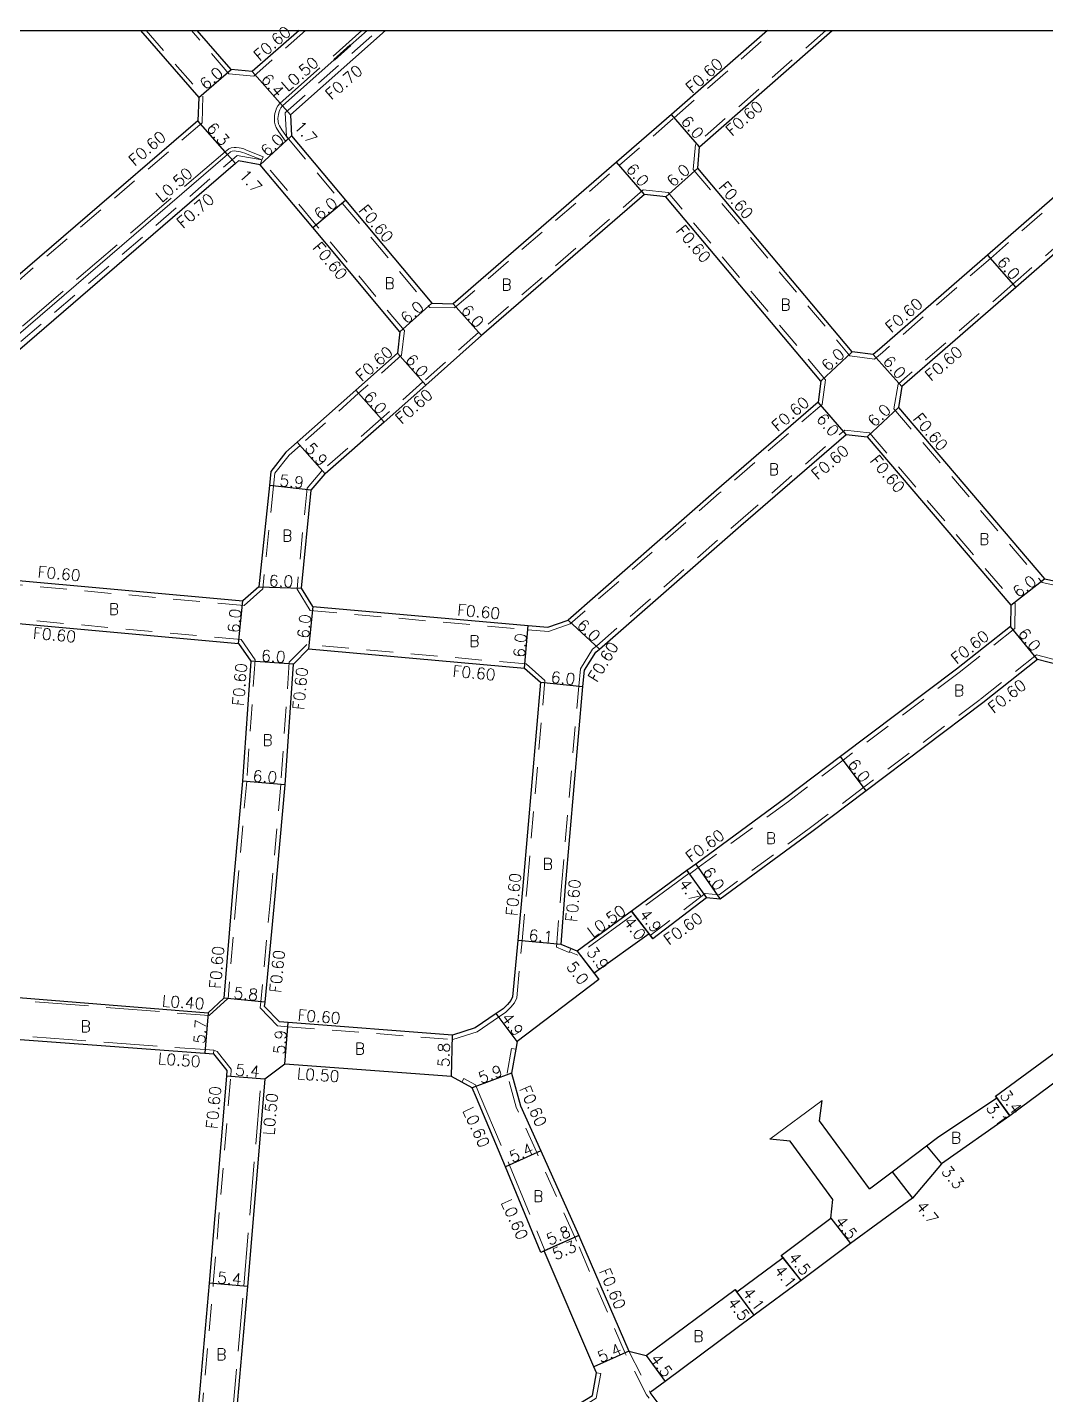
# Model space of a CAD drawing. Header units: metres. Extents: x -3200 to -2400, y -111000 to -110400.
# Drawn here: x -2849.1 to -2706.2, y -110591.4 to -110399.6 of the extents above; entities that cross this region are included whole.
import ezdxf

# ---------------------------------------------------------------- set-up
doc = ezdxf.new("R2010")
doc.units = ezdxf.units.M
doc.header["$LTSCALE"] = 2.5
doc.linetypes.add('2232000', pattern=[2.5, 1.5, -1])
doc.linetypes.add('2233000', pattern=[4, 3, -1])
for name, color, linetype, lineweight in [('2101000', 177, 'Continuous', 30), ('2102000', 191, 'Continuous', 30), ('2102001', 191, 'Continuous', 9), ('2213000', 6, 'Continuous', 9), ('2227000', 3, 'Continuous', 50), ('2232000', 4, '2232000', 9), ('2233000', 62, '2233000', 9), ('9201100', 215, 'Continuous', 30), ('9203500', 155, 'Continuous', 30)]:
    doc.layers.add(name, color=color, linetype=linetype, lineweight=lineweight)
for name, color, linetype in [('9201500', 222, 'Continuous'), ('9202100', 82, 'Continuous'), ('999', 7, 'Continuous')]:
    doc.layers.add(name, color=color, linetype=linetype)
doc.styles.add('Dm_Anotation', font='txt.shx', dxfattribs={"bigfont": 'pscdm.shx'})

msp = doc.modelspace()

# ---------------------------------------------------------------- linework, layer by layer
at = {"layer": '2101000'}
for points in [[(-2833.27, -110400), (-2825.1, -110409.43), (-2825.21, -110412.67)], [(-2817.58, -110405.78), (-2820.56, -110405.51), (-2825.33, -110400)], [(-2811.02, -110400), (-2817.58, -110405.78)], [(-2798.88, -110400), (-2812.23, -110411.86)], [(-2745.29, -110400), (-2758.76, -110411.81), (-2766.44, -110418.48), (-2789.4, -110438.34)], [(-2754.81, -110416.32), (-2736.18, -110400)], [(-2682.77, -110404.07), (-2697.7, -110417), (-2714.38, -110431.53), (-2729.53, -110444.72), (-2730.43, -110445.49)], [(-2812.23, -110411.86), (-2812.06, -110414.78), (-2804.48, -110423.83), (-2792.4, -110438.28), (-2789.4, -110438.34)], [(-2682.77, -110412.01), (-2693.62, -110421.41), (-2710.44, -110436.06), (-2725.65, -110449.3), (-2726.4, -110449.94), (-2726.9, -110452.9), (-2706.38, -110476.92), (-2703.44, -110477.54)], [(-2825.21, -110412.67), (-2859.58, -110442.23), (-2873.86, -110454.62), (-2880.69, -110460.69), (-2905.13, -110481.92)], [(-2730.43, -110445.49), (-2733.4, -110445.09), (-2755.07, -110419.31), (-2754.81, -110416.32)], [(-2796.85, -110442.31), (-2809.1, -110427.66), (-2816.47, -110418.85), (-2819.5, -110418.31), (-2819.94, -110418.69), (-2854.33, -110448.27), (-2868.6, -110460.66)], [(-2737.78, -110449.19), (-2759.53, -110423.33), (-2762.52, -110423.01), (-2785.42, -110442.82), (-2793.23, -110449.77), (-2799.07, -110454.96), (-2807.37, -110462.19)], [(-2796.85, -110442.31), (-2797.22, -110445.28), (-2803.04, -110450.46), (-2811.27, -110457.77), (-2812.86, -110459.19), (-2814.98, -110461.9), (-2815.18, -110463.86), (-2816.68, -110478.04)], [(-2737.78, -110449.19), (-2738.16, -110452.16), (-2752.45, -110464.48), (-2773.26, -110482.72)], [(-2770.93, -110489.77), (-2769.37, -110487.21), (-2768.85, -110486.79), (-2749.02, -110469.45), (-2734.24, -110456.71)], [(-2734.24, -110456.71), (-2731.26, -110457.03), (-2711.11, -110480.63), (-2711.17, -110483.63)], [(-2809.1, -110480.81), (-2810.68, -110478.26), (-2809.32, -110464.48), (-2807.37, -110462.19)], [(-2857.51, -110475.7), (-2854.72, -110476.79), (-2852.95, -110476.95), (-2818.9, -110480.05)], [(-2816.68, -110478.04), (-2818.9, -110480.05)], [(-2809.1, -110480.81), (-2778.86, -110483.48), (-2776.08, -110483.73), (-2773.26, -110482.72)], [(-2857.97, -110535.06), (-2859.69, -110532.6), (-2859.46, -110526.89), (-2858.39, -110516.34), (-2856.57, -110494.99), (-2855.71, -110484.96), (-2853.5, -110482.93), (-2819.49, -110486.03)], [(-2711.17, -110483.63), (-2718.73, -110489.59), (-2735.01, -110501.88), (-2742.7, -110507.68), (-2755.35, -110516.97), (-2756.58, -110517.87), (-2771.97, -110529.17), (-2772.86, -110528.8), (-2774.24, -110528.22), (-2773.6, -110520.1), (-2771.17, -110492.05), (-2770.93, -110489.77)], [(-2819.49, -110486.03), (-2817.78, -110488.49), (-2818.96, -110505.34), (-2820.36, -110520.94), (-2821.57, -110535.78), (-2823.78, -110537.81)], [(-2777.14, -110491.45), (-2779.57, -110519.51), (-2780.32, -110527.66), (-2781.04, -110535.56), (-2781.3, -110536.08), (-2781.75, -110536.66), (-2782.37, -110537.28), (-2783.34, -110537.93), (-2786.29, -110539.94), (-2789.48, -110540.97), (-2812.56, -110539.17), (-2813.76, -110539.08), (-2815.84, -110536.92), (-2815.79, -110536.33), (-2814.38, -110521.48), (-2812.98, -110505.82), (-2811.8, -110488.91), (-2809.68, -110486.78)], [(-2809.68, -110486.78), (-2779.39, -110489.46)], [(-2707.37, -110488.27), (-2715.06, -110494.34), (-2731.4, -110506.67), (-2739.05, -110512.44), (-2751.89, -110521.87)], [(-2682.77, -110514.73), (-2704.46, -110489.02), (-2707.37, -110488.27)], [(-2779.39, -110489.46), (-2777.14, -110491.45)], [(-2751.89, -110521.87), (-2753.85, -110521.69), (-2761.36, -110527.46), (-2761.9, -110526.75), (-2769.6, -110532.27), (-2768.94, -110533.15), (-2780.39, -110541.84)], [(-2730.96, -110562.54), (-2727.78, -110560.14), (-2722.95, -110556.48), (-2721.41, -110555.32), (-2713.1, -110549.76), (-2713.28, -110549.52), (-2690.76, -110533), (-2690.41, -110533.48), (-2682.77, -110527.86)], [(-2682.77, -110531.21), (-2688.8, -110535.65), (-2711.27, -110552.26), (-2720.84, -110559.02), (-2724.94, -110563.81), (-2733.63, -110570.2), (-2740.54, -110575.37), (-2747.12, -110580.26), (-2759.61, -110589.53), (-2761.72, -110591.09)], [(-2857.97, -110535.06), (-2823.78, -110537.81)], [(-2863.07, -110540.56), (-2858.41, -110540.94), (-2824.23, -110543.49), (-2823.01, -110543.58)], [(-2780.39, -110541.84), (-2780.59, -110542.92), (-2781.21, -110546.27), (-2779.95, -110550.86), (-2777.1, -110557.2), (-2771.76, -110569.06), (-2771.52, -110569.61), (-2764.72, -110585.31), (-2762.29, -110585.91), (-2749.8, -110576.64), (-2749.56, -110576.96), (-2743.09, -110572.16), (-2743.34, -110571.85), (-2736.38, -110566.63)], [(-2823.01, -110543.58), (-2821.14, -110545.92), (-2821.2, -110546.69), (-2823.65, -110575.74), (-2825.32, -110594.84), (-2826.41, -110607.26), (-2827.33, -110619.38)], [(-2789.6, -110546.77), (-2813.01, -110545.05), (-2815.82, -110547.14), (-2818.27, -110576.22), (-2819.94, -110595.31), (-2821.03, -110607.67), (-2821.94, -110619.79), (-2822.01, -110620.74)], [(-2822.01, -110620.74), (-2819.52, -110622.42), (-2793.3, -110606), (-2787.4, -110602.35), (-2786.65, -110601.89), (-2776.09, -110595.36), (-2775.49, -110594.99), (-2769.84, -110591.5), (-2769.26, -110588.33), (-2769.65, -110587.51), (-2776.6, -110571.22), (-2777.06, -110571.43), (-2782.02, -110559.42), (-2786.13, -110549.76), (-2786.72, -110548.37), (-2788.16, -110547.57), (-2789.6, -110546.77)], [(-2738.79, -110621.35), (-2740, -110619.78), (-2750.19, -110606.57), (-2760.61, -110592.59), (-2761.72, -110591.09)]]:
    msp.add_lwpolyline(points, dxfattribs=at)
at = {"layer": '2102000'}
for points in [[(-2730.96, -110562.54), (-2737.98, -110552.98), (-2737.59, -110550.14)], [(-2736.38, -110566.63), (-2736.08, -110564.01), (-2742.07, -110555.85), (-2744.95, -110555.53)]]:
    msp.add_lwpolyline(points, dxfattribs=at)
at = {"layer": '2102001'}
msp.add_lwpolyline([(-2744.95, -110555.53), (-2737.59, -110550.14)], dxfattribs=at)
at = {"layer": '2213000'}
for points in [[(-2803.77, -110402.07), (-2801.44, -110400)], [(-2812.06, -110414.78), (-2812.5, -110415.19), (-2812.54, -110415.22), (-2813.43, -110413.97), (-2813.78, -110413.4), (-2813.9, -110413.11), (-2813.96, -110412.8), (-2813.98, -110412.34), (-2813.96, -110412.06), (-2813.92, -110411.79), (-2813.8, -110411.4), (-2813.7, -110411.13), (-2813.56, -110410.86), (-2813.35, -110410.58), (-2806.07, -110404.12)], [(-2816.25, -110418.17), (-2818.06, -110417.45), (-2818.64, -110417.22), (-2818.93, -110417.11), (-2819.24, -110417.02), (-2819.51, -110416.97), (-2819.86, -110416.93), (-2820.11, -110416.92), (-2820.41, -110416.96), (-2820.62, -110417.03), (-2821.06, -110417.41), (-2855.47, -110447.01)], [(-2816.25, -110418.17), (-2816.47, -110418.85)]]:
    msp.add_lwpolyline(points, dxfattribs=at)
at = {"layer": '2227000'}
msp.add_lwpolyline([(-2806.07, -110404.12), (-2803.77, -110402.07)], dxfattribs=at)
at = {"layer": '2232000'}
for points in [[(-2832.48, -110400), (-2824.5, -110409.21), (-2824.61, -110412.95)], [(-2817.38, -110406.4), (-2820.86, -110406.08), (-2826.12, -110400)], [(-2810.11, -110400), (-2817.38, -110406.4)], [(-2812.5, -110415.19), (-2812.76, -110414.82), (-2812.95, -110411.56), (-2799.93, -110400)], [(-2789.18, -110438.94), (-2766.05, -110418.93), (-2758.37, -110412.26), (-2744.38, -110400)], [(-2737.09, -110400), (-2755.38, -110416.03), (-2755.69, -110419.5), (-2733.71, -110445.65), (-2730.24, -110446.13)], [(-2682.77, -110404.86), (-2697.3, -110417.45), (-2713.99, -110431.98), (-2729.14, -110445.17), (-2730.24, -110446.13)], [(-2682.77, -110411.21), (-2694.02, -110420.95), (-2710.84, -110435.6), (-2726.04, -110448.84), (-2726.95, -110449.63), (-2727.54, -110453.08), (-2706.7, -110477.47), (-2703.29, -110478.19)], [(-2824.61, -110412.95), (-2859.19, -110442.68), (-2873.46, -110455.08), (-2880.29, -110461.14), (-2904.93, -110482.53), (-2908.41, -110482.26), (-2929.71, -110457.62)], [(-2812.5, -110415.19), (-2804.94, -110424.22), (-2792.68, -110438.87), (-2789.18, -110438.94)], [(-2869.01, -110463.57), (-2869.02, -110463.47), (-2869.34, -110460.37), (-2854.79, -110447.74), (-2820.4, -110418.16), (-2819.71, -110417.57), (-2816.25, -110418.17)], [(-2796.22, -110442.12), (-2808.64, -110427.27), (-2816.25, -110418.17)], [(-2737.15, -110449), (-2759.23, -110422.75), (-2762.71, -110422.39), (-2785.81, -110442.37), (-2793.63, -110449.32), (-2799.47, -110454.51), (-2807.8, -110461.77), (-2809.89, -110464.23), (-2811.3, -110478.4), (-2809.45, -110481.38)], [(-2796.22, -110442.12), (-2796.65, -110445.58), (-2802.65, -110450.91), (-2810.88, -110458.22), (-2812.42, -110459.6), (-2814.4, -110462.13), (-2814.59, -110463.92), (-2816.11, -110478.33), (-2818.7, -110480.68)], [(-2737.15, -110449), (-2737.59, -110452.47)], [(-2737.59, -110452.47), (-2752.05, -110464.94), (-2772.95, -110483.25)], [(-2771.51, -110489.58), (-2769.83, -110486.8), (-2769.23, -110486.33), (-2749.41, -110469), (-2734.44, -110456.08)], [(-2734.44, -110456.08), (-2730.96, -110456.46), (-2710.5, -110480.41), (-2710.57, -110483.92)], [(-2818.7, -110480.68), (-2853.01, -110477.55), (-2854.86, -110477.38), (-2857.87, -110476.2), (-2868.69, -110464.1)], [(-2809.45, -110481.38), (-2778.91, -110484.08), (-2776.01, -110484.34), (-2772.95, -110483.25)], [(-2819.16, -110485.45), (-2853.71, -110482.31), (-2856.29, -110484.67)], [(-2710.57, -110483.92), (-2718.36, -110490.06), (-2734.65, -110502.36), (-2742.34, -110508.16), (-2754.99, -110517.45), (-2756.23, -110518.36)], [(-2819.16, -110485.45), (-2817.17, -110488.32), (-2818.36, -110505.39), (-2819.76, -110521), (-2820.97, -110535.84)], [(-2707.5, -110487.62), (-2715.43, -110493.86), (-2731.76, -110506.19), (-2739.4, -110511.96), (-2752.06, -110521.25)], [(-2682.77, -110513.8), (-2704.13, -110488.49), (-2707.5, -110487.62)], [(-2772.86, -110528.8), (-2773.06, -110529.26), (-2773.09, -110529.35), (-2774.88, -110528.61), (-2774.2, -110520.05), (-2771.77, -110492), (-2771.51, -110489.58)], [(-2756.58, -110517.87), (-2756.29, -110518.28), (-2756.23, -110518.36)], [(-2752.06, -110521.25), (-2754.03, -110521.08), (-2761.72, -110526.99)], [(-2821.57, -110535.78), (-2821.03, -110535.83), (-2820.97, -110535.84)], [(-2738.79, -110621.35), (-2739.19, -110621.66), (-2739.27, -110621.72), (-2740.48, -110620.15), (-2750.67, -110606.93), (-2762.23, -110591.41), (-2765.26, -110585.56), (-2772.07, -110569.85), (-2772.31, -110569.31), (-2777.65, -110557.44), (-2780.52, -110551.06), (-2781.82, -110546.29), (-2781.18, -110542.81), (-2780.59, -110542.92)], [(-2826.88, -110621.49), (-2825.81, -110607.31), (-2824.73, -110594.89), (-2823.05, -110575.79), (-2820.6, -110546.74), (-2820.52, -110545.74), (-2822.51, -110543.24), (-2822.97, -110543.08), (-2823.01, -110543.58)], [(-2764.72, -110585.31), (-2761.72, -110591.09)]]:
    msp.add_lwpolyline(points, dxfattribs=at)
msp.add_lwpolyline([(-2809.91, -110486.16), (-2812.38, -110488.65), (-2813.58, -110505.77), (-2814.98, -110521.42), (-2816.39, -110536.27), (-2816.46, -110537.14), (-2814.04, -110539.66), (-2812.6, -110539.77), (-2789.42, -110541.58), (-2786.03, -110540.49), (-2783, -110538.43), (-2781.99, -110537.75), (-2781.3, -110537.05), (-2780.79, -110536.4), (-2780.45, -110535.72), (-2779.72, -110527.71), (-2778.97, -110519.56), (-2776.52, -110491.2), (-2779.13, -110488.88)], close=True, dxfattribs=at)
at = {"layer": '2233000'}
for points in [[(-2812.91, -110415.56), (-2813.85, -110414.25), (-2814.23, -110413.63), (-2814.38, -110413.24), (-2814.46, -110412.86), (-2814.48, -110412.34), (-2814.46, -110412), (-2814.41, -110411.68), (-2814.28, -110411.24), (-2814.16, -110410.93), (-2813.98, -110410.59), (-2813.72, -110410.24), (-2802.19, -110400)], [(-2812.54, -110415.22), (-2812.91, -110415.56)], [(-2816.07, -110417.73), (-2817.78, -110417.03), (-2818.41, -110416.78), (-2818.77, -110416.63), (-2819.13, -110416.53), (-2819.43, -110416.48), (-2819.83, -110416.43), (-2820.14, -110416.42), (-2820.52, -110416.47), (-2820.88, -110416.6), (-2821.39, -110417.03), (-2855.8, -110446.63), (-2870.1, -110459.05), (-2870.33, -110459.41), (-2870.47, -110459.83), (-2870.52, -110460.21), (-2870.56, -110460.48), (-2870.55, -110460.78), (-2870.53, -110461.21), (-2870.45, -110461.66), (-2870.35, -110462.02), (-2870.21, -110462.41), (-2869.82, -110463.15), (-2869.38, -110463.93)], [(-2816.25, -110418.17), (-2816.07, -110417.73)], [(-2756.29, -110518.28), (-2771.9, -110529.74)], [(-2773.06, -110529.26), (-2771.9, -110529.74)], [(-2858, -110535.46), (-2823.64, -110538.22)], [(-2821.03, -110535.83), (-2823.64, -110538.22)], [(-2863.03, -110540.07), (-2858.37, -110540.44), (-2824.19, -110542.99), (-2822.97, -110543.08)], [(-2819.44, -110623.07), (-2822.53, -110620.99), (-2822.44, -110619.75), (-2821.52, -110607.63), (-2820.44, -110595.27), (-2818.77, -110576.18), (-2816.32, -110547.1)], [(-2816.32, -110547.1), (-2815.82, -110547.14)], [(-2788.16, -110547.57), (-2787.87, -110547.05), (-2786.25, -110547.95), (-2785.58, -110549.52), (-2781.47, -110559.19), (-2776.51, -110571.18)], [(-2776.6, -110571.22), (-2776.51, -110571.18)], [(-2768.67, -110588.44), (-2769.3, -110591.87), (-2775.24, -110595.55), (-2775.77, -110595.87), (-2786.34, -110602.4), (-2787.08, -110602.86), (-2792.99, -110606.51), (-2819.44, -110623.07)], [(-2769.26, -110588.33), (-2768.67, -110588.44)]]:
    msp.add_lwpolyline(points, dxfattribs=at)
at = {"layer": '9201100'}
for points in [[(-2825.1, -110409.43), (-2820.56, -110405.51)], [(-2817.58, -110405.78), (-2813.35, -110410.58)], [(-2813.35, -110410.58), (-2812.23, -110411.86)], [(-2754.81, -110416.32), (-2758.76, -110411.81)], [(-2821.06, -110417.41), (-2825.21, -110412.67)], [(-2812.06, -110414.78), (-2816.47, -110418.85)], [(-2819.94, -110418.69), (-2821.06, -110417.41)], [(-2762.52, -110423.01), (-2766.44, -110418.48)], [(-2759.53, -110423.33), (-2755.07, -110419.31)], [(-2809.1, -110427.66), (-2804.48, -110423.83)], [(-2714.38, -110431.53), (-2710.44, -110436.06)], [(-2796.85, -110442.31), (-2792.4, -110438.28)], [(-2789.4, -110438.34), (-2785.42, -110442.82)], [(-2737.78, -110449.19), (-2733.4, -110445.09)], [(-2797.22, -110445.28), (-2793.23, -110449.77)], [(-2730.43, -110445.49), (-2726.4, -110449.94)], [(-2803.04, -110450.46), (-2799.07, -110454.96)], [(-2734.24, -110456.71), (-2738.16, -110452.16)], [(-2731.26, -110457.03), (-2726.9, -110452.9)], [(-2811.27, -110457.77), (-2807.37, -110462.19)], [(-2809.32, -110464.48), (-2815.18, -110463.86)], [(-2711.11, -110480.63), (-2706.38, -110476.92)], [(-2816.68, -110478.04), (-2810.68, -110478.26)], [(-2819.49, -110486.03), (-2818.9, -110480.05)], [(-2809.1, -110480.81), (-2809.68, -110486.78)], [(-2779.39, -110489.46), (-2778.86, -110483.48)], [(-2773.26, -110482.72), (-2768.85, -110486.79)], [(-2707.37, -110488.27), (-2711.17, -110483.63)], [(-2811.8, -110488.91), (-2817.78, -110488.49)], [(-2777.14, -110491.45), (-2771.17, -110492.05)], [(-2731.4, -110506.67), (-2735.01, -110501.88)], [(-2812.98, -110505.82), (-2818.96, -110505.34)], [(-2756.58, -110517.87), (-2753.85, -110521.69)], [(-2755.35, -110516.97), (-2751.89, -110521.87)], [(-2761.9, -110526.75), (-2764.34, -110523.57)], [(-2764.34, -110523.57), (-2761.36, -110527.46)], [(-2774.24, -110528.22), (-2780.32, -110527.66)], [(-2771.97, -110529.17), (-2768.94, -110533.15)], [(-2771.97, -110529.17), (-2769.6, -110532.27)], [(-2815.79, -110536.33), (-2821.57, -110535.78)], [(-2823.78, -110537.81), (-2824.23, -110543.49)], [(-2780.39, -110541.84), (-2783.34, -110537.93)], [(-2813.01, -110545.05), (-2812.56, -110539.17)], [(-2789.6, -110546.77), (-2789.48, -110540.97)], [(-2815.82, -110547.14), (-2821.2, -110546.69)], [(-2781.21, -110546.27), (-2786.72, -110548.37)], [(-2713.28, -110549.52), (-2711.27, -110552.26)], [(-2711.27, -110552.26), (-2713.1, -110549.76)], [(-2777.1, -110557.2), (-2782.02, -110559.42)], [(-2722.95, -110556.48), (-2720.84, -110559.02)], [(-2727.78, -110560.14), (-2724.94, -110563.81)], [(-2736.38, -110566.63), (-2733.63, -110570.2)], [(-2771.76, -110569.06), (-2777.06, -110571.43)], [(-2771.76, -110569.06), (-2776.6, -110571.22)], [(-2740.54, -110575.37), (-2743.34, -110571.85)], [(-2740.54, -110575.37), (-2743.09, -110572.16)], [(-2818.27, -110576.22), (-2823.65, -110575.74)], [(-2747.12, -110580.26), (-2749.8, -110576.64)], [(-2747.12, -110580.26), (-2749.56, -110576.96)], [(-2764.72, -110585.31), (-2769.65, -110587.51)], [(-2762.29, -110585.91), (-2759.61, -110589.53)]]:
    msp.add_lwpolyline(points, dxfattribs=at)
at = {"layer": '999'}
msp.add_lwpolyline([(-3200, -110400), (-2400, -110400), (-2400, -111000), (-3200, -111000)], close=True, dxfattribs=at)

# ---------------------------------------------------------------- texts
at = {"layer": '9201500', "style": 'Dm_Anotation'}
for s, rotation, p in [('6.0', 40.7505, (-2824.11, -110408.44)), ('6.4', 311.3726, (-2816.45, -110406.91)), ('6.0', 311.2251, (-2757.53, -110412.83)), ('6.3', 311.1444, (-2824.11, -110413.77)), ('1.7', 311.371, (-2811.8, -110413.55)), ('6.0', 42.6492, (-2815.51, -110417.82)), ('1.7', 311.1446, (-2819.52, -110420.39)), ('6.0', 310.8584, (-2765.22, -110419.5)), ('6.0', 42.0008, (-2758.53, -110422.08)), ('6.0', 39.6112, (-2808.09, -110426.69)), ('6.0', 311.051, (-2713.16, -110432.56)), ('6.0', 42.1364, (-2795.88, -110441.29)), ('6.0', 311.5883, (-2788.4, -110439.32)), ('6.0', 43.1122, (-2736.8, -110447.93)), ('6.0', 311.6215, (-2796.21, -110446.26)), ('6.0', 312.1489, (-2729.18, -110446.5)), ('6.0', 311.4318, (-2802.04, -110451.44)), ('6.0', 43.4606, (-2730.29, -110455.76)), ('6.0', 310.77, (-2738.52, -110454.56)), ('5.9', 311.4337, (-2810.31, -110458.72)), ('5.9', 353.9721, (-2813.83, -110463.9)), ('6.0', 357.9368, (-2815.28, -110477.99)), ('6.0', 38.0779, (-2710.07, -110479.69)), ('6.0', 84.4011, (-2819.45, -110484.62)), ('6.0', 84.4167, (-2809.65, -110485.38)), ('6.0', 317.2829, (-2772.16, -110483.6)), ('6.0', 84.9496, (-2779.36, -110488.05)), ('6.0', 309.2686, (-2710.2, -110484.65)), ('6.0', 355.9955, (-2816.38, -110488.49)), ('6.0', 354.2378, (-2775.74, -110491.49)), ('6.0', 307.0384, (-2734.09, -110502.94)), ('6.0', 355.4598, (-2817.56, -110505.35)), ('6.0', 305.2049, (-2754.46, -110518.05)), ('4.7', 305.5994, (-2757.8, -110519.74)), ('4.0', 307.5213, (-2765.57, -110525.1)), ('4.9', 307.5213, (-2763.37, -110524.04)), ('6.1', 354.6436, (-2778.86, -110527.69)), ('3.9', 307.3029, (-2770.77, -110529.31)), ('5.0', 307.3029, (-2773.59, -110531.35)), ('5.8', 354.5953, (-2820.26, -110535.8)), ('5.7', 85.5169, (-2824.23, -110542.23)), ('4.9', 307.034, (-2782.74, -110538.55)), ('5.9', 85.5707, (-2813.01, -110543.7)), ('5.8', 88.8134, (-2789.93, -110545.47)), ('5.4', 355.1773, (-2820.01, -110546.59)), ('5.9', 20.9189, (-2785.49, -110547.8)), ('3.1', 306.203, (-2714.7, -110551.15)), ('3.4', 306.203, (-2712.76, -110549.41)), ('5.4', 24.286, (-2781.06, -110558.87)), ('3.3', 309.8043, (-2720.97, -110560.11)), ('4.7', 307.7814, (-2724.51, -110564.97)), ('5.8', 24.0671, (-2775.86, -110570.48)), ('4.5', 307.64, (-2735.91, -110567.09)), ('5.3', 24.0671, (-2775.02, -110572.54)), ('4.5', 308.4833, (-2742.45, -110572.16)), ('5.4', 354.9216, (-2822.55, -110575.74)), ('4.1', 308.4833, (-2744.43, -110573.99)), ('4.1', 306.5835, (-2748.88, -110577.07)), ('4.5', 306.5835, (-2750.99, -110578.47)), ('5.4', 24.0992, (-2768.68, -110586.97)), ('4.5', 306.5787, (-2761.82, -110586.37))]:
    msp.add_text(s, height=1.6, rotation=rotation, dxfattribs=at).set_placement(p)
at = {"layer": '9202100', "style": 'Dm_Anotation'}
for p in [(-2799.02, -110436.27), (-2782.61, -110436.47), (-2743.46, -110439.28), (-2745.09, -110462.38), (-2813.4, -110471.68), (-2715.57, -110472.17), (-2837.72, -110481.99), (-2787.12, -110486.47), (-2719.11, -110493.4), (-2816.15, -110500.37), (-2745.5, -110514.14), (-2776.82, -110517.74), (-2841.67, -110540.52), (-2803.2, -110543.65), (-2719.53, -110556.15), (-2778.17, -110564.36), (-2755.68, -110583.99), (-2822.62, -110586.53)]:
    msp.add_text('B', height=1.6, dxfattribs=at).set_placement(p)
at = {"layer": '9203500', "style": 'Dm_Anotation'}
for s, rotation, p in [('F0.60', 40.9729, (-2816.54, -110404.41)), ('L0.50', 40.9729, (-2812.62, -110408.67)), ('F0.60', 41.6217, (-2755.86, -110408.93)), ('F0.70', 40.9729, (-2806.47, -110409.85)), ('F0.60', 41.6217, (-2750.26, -110414.92)), ('F0.60', 40.9729, (-2834.07, -110419.13)), ('L0.50', 40.9729, (-2830.29, -110424.21)), ('F0.60', 310.0725, (-2752.24, -110422.02)), ('F0.70', 40.9729, (-2827.31, -110427.87)), ('F0.60', 309.9102, (-2802.73, -110425.3)), ('F0.60', 310.0725, (-2758.2, -110428.15)), ('F0.60', 309.9102, (-2809.2, -110430.54)), ('F0.60', 40.7701, (-2727.89, -110442.53)), ('F0.60', 41.6217, (-2802.2, -110449.36)), ('F0.60', 40.7701, (-2722.3, -110449.29)), ('F0.60', 41.6217, (-2796.6, -110455.35)), ('F0.60', 40.7701, (-2743.83, -110456.38)), ('F0.60', 310.1677, (-2724.94, -110454.53)), ('F0.60', 40.7701, (-2738.24, -110463.15)), ('F0.60', 310.1677, (-2730.97, -110460.43)), ('F0.60', 354.9492, (-2847.76, -110476.75)), ('F0.60', 354.9492, (-2788.88, -110482.08)), ('F0.60', 354.9492, (-2848.4, -110485.34)), ('F0.60', 38.2512, (-2718.74, -110489.01)), ('F0.60', 58.7989, (-2769.22, -110491.57)), ('F0.60', 85.335, (-2818.79, -110494.84)), ('F0.60', 354.9492, (-2789.52, -110490.67)), ('F0.60', 84.5636, (-2810.34, -110495.41)), ('F0.60', 38.2512, (-2713.54, -110495.89)), ('F0.60', 36.2903, (-2756, -110516.82)), ('F0.60', 84.7605, (-2780.39, -110524.29)), ('F0.60', 84.7605, (-2772.03, -110525.15)), ('L0.50', 36.2039, (-2769.79, -110527.37)), ('F0.60', 35.5994, (-2759.1, -110528.42)), ('F0.60', 85.335, (-2822.02, -110534.52)), ('F0.60', 84.5636, (-2813.57, -110535.09)), ('L0.40', 355.6902, (-2830.3, -110536.93)), ('F0.60', 355.8042, (-2811.27, -110538.94)), ('L0.50', 355.6902, (-2830.85, -110545.03)), ('L0.50', 355.8042, (-2811.36, -110547.13)), ('F0.60', 84.9934, (-2822.47, -110554.18)), ('F0.60', 294.2873, (-2780.12, -110548.49)), ('L0.50', 84.9934, (-2814.5, -110555.08)), ('L0.60', 294.2873, (-2788.09, -110551.49)), ('L0.60', 294.2873, (-2782.72, -110564.42)), ('F0.60', 293.4235, (-2768.95, -110574.07))]:
    msp.add_text(s, height=1.6, rotation=rotation, dxfattribs=at).set_placement(p)

doc.saveas('drawing.dxf')
